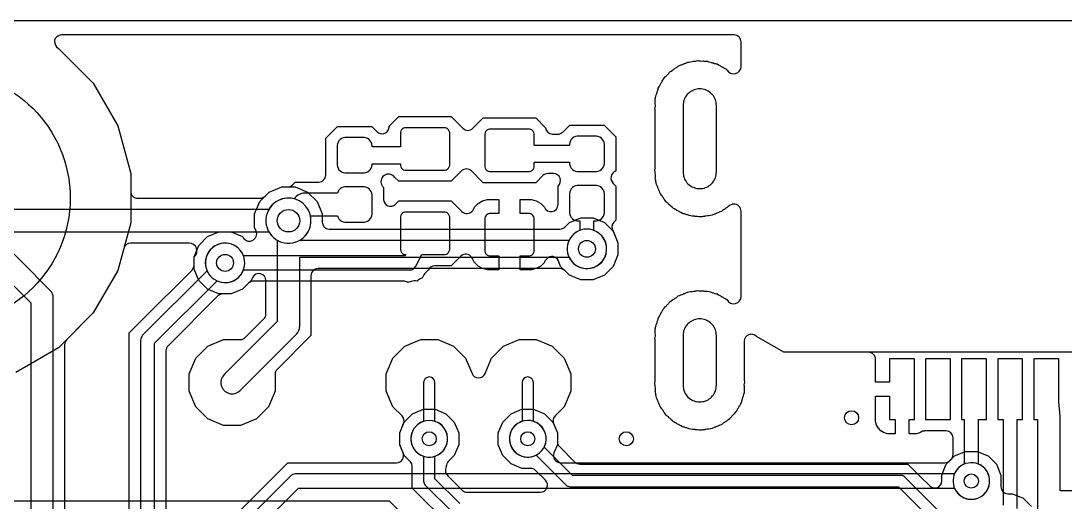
# Model space of a CAD drawing. Header units: millimetres. Extents: x -12.6 to 79.4, y -27 to 65.1.
# Drawn here: x 17.09 to 35.93, y 56.39 to 65.07 of the extents above; entities that cross this region are included whole.
import ezdxf

# ---------------------------------------------------------------- set-up
doc = ezdxf.new("R2010")
doc.units = ezdxf.units.MM

msp = doc.modelspace()

# ---------------------------------------------------------------- linework, layer by layer
at = {"layer": '16_copper'}
for points in [[(37.722, 59.093), (30.858, 59.093), (30.362, 59.379, 0.675397), (30.143, 59.292), (30.143, 58.586, 0.056554), (30.148, 58.554), (30.148, 58.551, 0.159101), (30.143, 58.462), (30.143, 58.391, 0.048975), (30.141, 58.359), (30.131, 58.331), (30.125, 58.304, 0.09374), (30.108, 58.251), (30.107, 58.249, 0.042), (30.097, 58.225), (30.096, 58.217, 0.045892), (30.09, 58.184), (30.074, 58.159), (30.062, 58.134, 0.093735), (30.034, 58.086), (30.031, 58.082, 0.037084), (30.018, 58.063), (30.015, 58.055, 0.045877), (30.001, 58.025), (29.981, 58.004), (29.963, 57.982, 0.093758), (29.925, 57.942), (29.921, 57.938, 0.037088), (29.904, 57.923), (29.899, 57.916, 0.045903), (29.88, 57.89), (29.855, 57.874), (29.833, 57.857, 0.093757), (29.787, 57.825), (29.783, 57.823, 0.037097), (29.762, 57.812), (29.756, 57.806, 0.045911), (29.731, 57.785), (29.703, 57.775), (29.678, 57.763, 0.09377), (29.626, 57.743), (29.622, 57.741, 0.037109), (29.599, 57.735), (29.592, 57.731, 0.045873), (29.563, 57.716), (29.534, 57.712), (29.506, 57.706, 0.093759), (29.451, 57.698), (29.446, 57.698, 0.037092), (29.423, 57.696), (29.415, 57.694, 0.045862), (29.383, 57.686), (29.354, 57.689), (29.326, 57.689, 0.093741), (29.271, 57.693), (29.266, 57.694, 0.037088), (29.243, 57.698), (29.235, 57.698, 0.045898), (29.202, 57.697), (29.174, 57.706), (29.147, 57.712, 0.09374), (29.094, 57.729), (29.089, 57.731, 0.037083), (29.068, 57.74), (29.06, 57.741, 0.0459), (29.027, 57.747), (29.002, 57.763), (28.977, 57.775, 0.093731), (28.929, 57.803), (28.925, 57.806, 0.037084), (28.906, 57.819), (28.898, 57.822, 0.045877), (28.868, 57.836), (28.847, 57.856), (28.825, 57.874, 0.093758), (28.785, 57.912), (28.781, 57.916, 0.037088), (28.766, 57.933), (28.759, 57.938, 0.045903), (28.733, 57.957), (28.717, 57.982), (28.7, 58.004, 0.093757), (28.668, 58.05), (28.666, 58.054, 0.037097), (28.655, 58.075), (28.649, 58.081, 0.045911), (28.628, 58.106), (28.618, 58.134), (28.606, 58.159, 0.093769), (28.586, 58.211), (28.584, 58.216, 0.048553), (28.575, 58.244), (28.573, 58.247, 0.042837), (28.559, 58.274), (28.555, 58.303), (28.549, 58.331, 0.067964), (28.539, 58.37), (28.538, 58.382, 0.168009), (28.536, 58.476), (28.529, 58.54, 0.092232), (28.537, 58.586), (28.537, 59.308, 0.056554), (28.532, 59.34), (28.532, 59.343, 0.159101), (28.537, 59.432), (28.537, 59.503, 0.048975), (28.539, 59.535), (28.549, 59.563), (28.555, 59.59, 0.093728), (28.572, 59.643), (28.574, 59.648, 0.037085), (28.583, 59.669), (28.584, 59.677, 0.045882), (28.59, 59.71), (28.606, 59.735), (28.618, 59.76, 0.093735), (28.646, 59.808), (28.649, 59.812, 0.037084), (28.662, 59.831), (28.665, 59.839, 0.045877), (28.679, 59.869), (28.699, 59.89), (28.717, 59.912, 0.093758), (28.755, 59.952), (28.759, 59.956, 0.037088), (28.776, 59.971), (28.781, 59.978, 0.045904), (28.8, 60.004), (28.825, 60.02), (28.847, 60.037, 0.093763), (28.893, 60.069), (28.897, 60.071, 0.037097), (28.918, 60.082), (28.924, 60.088, 0.045899), (28.949, 60.109), (28.977, 60.119), (29.002, 60.131, 0.093777), (29.054, 60.151), (29.058, 60.153, 0.037109), (29.081, 60.159), (29.088, 60.163, 0.045873), (29.117, 60.178), (29.146, 60.182), (29.174, 60.188, 0.093759), (29.229, 60.196), (29.234, 60.196, 0.037092), (29.257, 60.198), (29.265, 60.2, 0.045862), (29.297, 60.208), (29.326, 60.205), (29.354, 60.205, 0.093743), (29.409, 60.201), (29.414, 60.2, 0.037088), (29.437, 60.196), (29.445, 60.196, 0.045898), (29.478, 60.197), (29.506, 60.188), (29.533, 60.182, 0.093728), (29.586, 60.165), (29.591, 60.163, 0.037085), (29.612, 60.154), (29.62, 60.153, 0.045882), (29.653, 60.147), (29.678, 60.131), (29.703, 60.119, 0.093735), (29.751, 60.091), (29.755, 60.088, 0.037084), (29.774, 60.075), (29.782, 60.072, 0.045877), (29.812, 60.058), (29.833, 60.038, 0.782146), (30.086, 60.104), (30.086, 61.64, 0.423839), (29.955, 61.766), (29.948, 61.766, 0.101797), (29.891, 61.747), (29.855, 61.724), (29.833, 61.707, 0.093752), (29.787, 61.675), (29.783, 61.673, 0.037097), (29.762, 61.662), (29.756, 61.656, 0.045911), (29.731, 61.635), (29.703, 61.625), (29.678, 61.613, 0.09377), (29.626, 61.593), (29.622, 61.591, 0.037109), (29.599, 61.585), (29.592, 61.581, 0.045873), (29.563, 61.566), (29.534, 61.562), (29.506, 61.556, 0.093764), (29.451, 61.548), (29.446, 61.548, 0.037092), (29.423, 61.546), (29.415, 61.544, 0.045869), (29.383, 61.536), (29.354, 61.539), (29.326, 61.539, 0.093766), (29.271, 61.543), (29.266, 61.544, 0.037073), (29.243, 61.548), (29.235, 61.548, 0.045891), (29.202, 61.547), (29.174, 61.556), (29.147, 61.562, 0.093728), (29.094, 61.579), (29.089, 61.581, 0.037085), (29.068, 61.59), (29.06, 61.591, 0.045882), (29.027, 61.597), (29.002, 61.613), (28.977, 61.625, 0.093735), (28.929, 61.653), (28.925, 61.656, 0.037084), (28.906, 61.669), (28.898, 61.672, 0.045877), (28.868, 61.686), (28.847, 61.706), (28.825, 61.724, 0.093758), (28.785, 61.762), (28.781, 61.766, 0.037088), (28.766, 61.783), (28.759, 61.788, 0.045904), (28.733, 61.807), (28.717, 61.832), (28.7, 61.854, 0.093763), (28.668, 61.9), (28.666, 61.904, 0.037097), (28.655, 61.925), (28.649, 61.931, 0.045899), (28.628, 61.956), (28.618, 61.984), (28.606, 62.009, 0.093777), (28.586, 62.061), (28.584, 62.065, 0.037109), (28.578, 62.088), (28.574, 62.095, 0.045873), (28.559, 62.124), (28.555, 62.153), (28.549, 62.181, 0.067958), (28.539, 62.22), (28.538, 62.232, 0.168009), (28.536, 62.326), (28.529, 62.39, 0.092232), (28.537, 62.436), (28.537, 63.458, 0.056554), (28.532, 63.49), (28.532, 63.493, 0.159101), (28.537, 63.582), (28.537, 63.653, 0.048975), (28.539, 63.685), (28.549, 63.713), (28.555, 63.74, 0.093728), (28.572, 63.793), (28.574, 63.798, 0.037085), (28.583, 63.819), (28.584, 63.827, 0.045882), (28.59, 63.86), (28.606, 63.885), (28.618, 63.91, 0.093735), (28.646, 63.958), (28.649, 63.962, 0.037084), (28.662, 63.981), (28.665, 63.989, 0.045877), (28.679, 64.019), (28.699, 64.04), (28.717, 64.062, 0.093758), (28.755, 64.102), (28.759, 64.106, 0.037088), (28.776, 64.121), (28.781, 64.128, 0.045904), (28.8, 64.154), (28.825, 64.17), (28.847, 64.187, 0.093763), (28.893, 64.219), (28.897, 64.221, 0.037097), (28.918, 64.232), (28.924, 64.238, 0.045899), (28.949, 64.259), (28.977, 64.269), (29.002, 64.281, 0.093777), (29.054, 64.301), (29.058, 64.303, 0.037109), (29.081, 64.309), (29.088, 64.313, 0.045873), (29.117, 64.328), (29.146, 64.332), (29.174, 64.338, 0.093759), (29.229, 64.346), (29.234, 64.346, 0.037092), (29.257, 64.348), (29.265, 64.35, 0.045862), (29.297, 64.358), (29.326, 64.355), (29.354, 64.355, 0.093743), (29.409, 64.351), (29.414, 64.35, 0.037088), (29.437, 64.346), (29.445, 64.346, 0.045898), (29.478, 64.347), (29.506, 64.338), (29.533, 64.332, 0.09374), (29.586, 64.315), (29.591, 64.313, 0.037083), (29.612, 64.304), (29.62, 64.303, 0.045892), (29.653, 64.297), (29.678, 64.281), (29.703, 64.269, 0.093735), (29.751, 64.241), (29.755, 64.238, 0.037084), (29.774, 64.225), (29.782, 64.222, 0.045877), (29.812, 64.208), (29.833, 64.188, 0.782146), (30.086, 64.254), (30.086, 64.694, 0.414214), (29.959, 64.821), (17.827, 64.821, 0.158546), (17.742, 64.787), (17.735, 64.782, 0.131628), (17.703, 64.724), (17.702, 64.715, 0.294261), (17.771, 64.579), (18.4, 63.95), (18.845, 63.18), (19.075, 62.321), (19.075, 62.001, 0.414214), (19.202, 61.874), (21.412, 61.874, 0.198917), (21.502, 61.912), (21.575, 61.985), (21.799, 62.078), (22.041, 62.078), (22.266, 61.985), (22.437, 61.813), (22.53, 61.589), (22.53, 61.443, 0.414214), (22.657, 61.316), (26.818, 61.316, 0.198912), (26.908, 61.353), (26.988, 61.434), (27.194, 61.519), (27.416, 61.519), (27.622, 61.434), (27.779, 61.277), (27.864, 61.071), (27.864, 60.849), (27.779, 60.643), (27.622, 60.486), (27.416, 60.401), (27.194, 60.401), (26.988, 60.486), (26.908, 60.567, 0.198912), (26.818, 60.604), (22.454, 60.604, 0.414214), (22.327, 60.477), (22.327, 59.395), (21.716, 58.784, 0.198912), (21.679, 58.694), (21.679, 58.393), (21.561, 58.108), (21.343, 57.89), (21.058, 57.772), (20.75, 57.772), (20.465, 57.89), (20.247, 58.108), (20.13, 58.393), (20.13, 58.701), (20.247, 58.986), (20.465, 59.204), (20.75, 59.322), (21.052, 59.322, 0.198912), (21.141, 59.359), (21.477, 59.694, 0.198912), (21.514, 59.784), (21.514, 60.386, 0.785538), (21.274, 60.444), (21.272, 60.438, 0.090122), (21.251, 60.389), (21.094, 60.232), (20.888, 60.147), (20.738, 60.147, 0.198912), (20.648, 60.11), (19.748, 59.209, 0.198912), (19.71, 59.12), (19.71, 49.211, 0.198912)], [(17.619, 45.907, 0.198912), (17.678, 46.05), (17.678, 49.619, 0.522723), (17.678, 50.203), (17.678, 60.071, 0.198912), (17.619, 60.215), (16.569, 61.265), (21.568, 61.265, 0.131653), (21.717, 61.116), (21.717, 59.647), (20.761, 58.691, 1), (21.048, 58.403), (22.064, 59.419, 0.198912), (22.123, 59.563), (22.123, 60.808), (26.983, 60.808, 0.944056), (27.642, 61.075), (27.625, 61.118, 0.627338), (26.983, 61.112), (22.123, 61.112, 0.969956), (21.74, 61.833), (21.694, 61.807, 0.115041), (21.568, 61.671), (16.162, 61.671)], [(15.554, 61.705), (17.272, 59.987), (17.272, 50.203, 0.522723), (17.272, 49.619), (17.272, 46.134), (15.524, 44.387)], [(22.545, 45.39), (19.05, 48.885), (19.05, 59.446), (19.281, 59.676), (19.281, 59.676), (20.181, 60.577, 0.198912), (20.218, 60.667), (20.218, 60.817, 0.719264), (20.13, 61.062), (19.074, 61.062, 0.339457), (18.951, 60.967), (18.845, 60.572), (18.4, 59.802), (17.919, 59.32, 0.198912), (17.882, 59.23), (17.882, 50.347, 0.147566), (17.903, 50.278), (17.909, 50.269, 0.096784), (17.949, 50.228), (18.034, 50.022), (18.034, 49.8), (17.949, 49.594, 0.284626), (17.882, 49.475), (17.882, 45.882)], [(22.735, 45.847), (19.507, 49.075), (19.507, 59.256), (20.632, 60.381, 0.981268), (20.935, 61.026), (20.892, 61.043, 0.65459), (20.452, 60.561), (19.29, 59.399, 0.198912), (19.253, 59.309), (19.253, 49.022, 0.198912), (19.29, 48.932), (22.592, 45.63, 0.198912)], [(20.904, 56.093), (21.91, 57.099), (23.872, 57.099, 0.534518), (23.989, 57.275), (23.927, 57.425), (23.927, 57.637), (23.996, 57.805, 0.303353), (23.969, 57.943), (23.803, 58.108), (23.686, 58.393), (23.686, 58.701), (23.803, 58.986), (24.021, 59.204), (24.306, 59.322), (24.614, 59.322), (24.899, 59.204), (25.117, 58.986), (25.232, 58.708, 0.668183), (25.467, 58.708), (25.581, 58.986), (25.799, 59.204), (26.084, 59.322), (26.392, 59.322), (26.677, 59.204), (26.895, 58.986), (27.013, 58.701), (27.013, 58.393), (26.895, 58.108), (26.73, 57.943, 0.303353), (26.702, 57.805), (26.772, 57.637), (26.772, 57.425), (26.709, 57.275, 0.534518), (26.827, 57.099), (33.762, 57.099, 0.198912), (33.852, 57.136), (33.937, 57.221), (34.133, 57.302), (34.345, 57.302), (34.541, 57.221), (34.691, 57.071), (34.773, 56.875), (34.773, 56.667, 0.414214), (34.9, 56.54), (34.98, 56.54), (35.176, 56.459), (35.326, 56.309)], [(21.361, 55.904), (22.1, 56.642), (33.934, 56.642, 0.966785), (34.553, 56.875), (34.536, 56.915, 0.644026), (33.934, 56.896), (22.047, 56.896, 0.198912), (21.957, 56.859), (21.145, 56.046, 0.198912)]]:
    msp.add_lwpolyline(points, format="xyb", dxfattribs=at)
for points in [[(24.525, 57.206, 0.773262), (24.562, 57.846), (24.562, 58.547, 1), (24.359, 58.547), (24.359, 57.846), (24.354, 57.844), (24.314, 57.828), (24.276, 57.806), (24.242, 57.78), (24.211, 57.749), (24.185, 57.715), (24.163, 57.677), (24.147, 57.637), (24.136, 57.596), (24.13, 57.553), (24.13, 57.509), (24.136, 57.466), (24.147, 57.425), (24.163, 57.385), (24.185, 57.347), (24.211, 57.313), (24.242, 57.282), (24.276, 57.256), (24.314, 57.234), (24.354, 57.218), (24.396, 57.206), (24.439, 57.201), (24.482, 57.201)], [(26.303, 57.206, 0.773262), (26.34, 57.846), (26.34, 58.547, 1), (26.137, 58.547), (26.137, 57.846), (26.132, 57.844), (26.092, 57.828), (26.054, 57.806), (26.02, 57.78), (25.989, 57.749), (25.963, 57.715), (25.941, 57.677), (25.925, 57.637), (25.914, 57.596), (25.908, 57.553), (25.908, 57.509), (25.914, 57.466), (25.925, 57.425), (25.941, 57.385), (25.963, 57.347), (25.989, 57.313), (26.02, 57.282), (26.054, 57.256), (26.092, 57.234), (26.132, 57.218), (26.174, 57.206), (26.217, 57.201), (26.26, 57.201)]]:
    msp.add_lwpolyline(points, format="xyb", close=True, dxfattribs=at)
at = {"layer": '1_copper'}
for points in [[(24.842, 55.956), (24.155, 56.643), (24.155, 57.029, 0.198912), (24.118, 57.119), (24.008, 57.229), (23.927, 57.425), (23.927, 57.637), (24.008, 57.833), (24.158, 57.983), (24.354, 58.064), (24.566, 58.064), (24.762, 57.983), (24.912, 57.833), (24.994, 57.637), (24.994, 57.425), (24.912, 57.229), (24.802, 57.119, 0.185658), (24.766, 57.035), (24.765, 57.029, 0.351805), (24.802, 56.858), (25.057, 56.603, 0.198912), (25.147, 56.566), (26.466, 56.566, 0.668179), (26.556, 56.783), (26.378, 56.96, 0.198912), (26.288, 56.998), (26.132, 56.998), (25.936, 57.079), (25.786, 57.229), (25.705, 57.425), (25.705, 57.637), (25.786, 57.833), (25.936, 57.983), (26.132, 58.064), (26.344, 58.064), (26.54, 57.983), (26.69, 57.833), (26.772, 57.637), (26.772, 57.481, 0.198912), (26.809, 57.391), (27.089, 57.111, 0.198912), (27.179, 57.074), (33.095, 57.074), (33.311, 56.858), (33.489, 56.68, 0.668179), (33.706, 56.77), (33.706, 56.875), (33.787, 57.071), (33.872, 57.156, 0.198912), (33.909, 57.246), (33.909, 57.547, 0.414214), (33.782, 57.674), (33.405, 57.674, 0.033478), (33.388, 57.672), (33.377, 57.671, 0.124039), (33.313, 57.64), (33.248, 57.623), (33.117, 57.623), (33.117, 57.877), (33.215, 57.877), (33.215, 58.977), (32.765, 58.977), (32.765, 58.554), (32.511, 58.554), (32.511, 58.966, 0.414214), (32.384, 59.093), (30.858, 59.093), (30.362, 59.379, 0.675397), (30.143, 59.292), (30.143, 58.586, 0.056554), (30.148, 58.554), (30.148, 58.551, 0.159101), (30.143, 58.462), (30.143, 58.391, 0.048975), (30.141, 58.359), (30.131, 58.331), (30.125, 58.304, 0.093728), (30.108, 58.251), (30.107, 58.249, 0.041995), (30.097, 58.225), (30.096, 58.217, 0.045882), (30.09, 58.184), (30.074, 58.159), (30.062, 58.134, 0.093735), (30.034, 58.086), (30.031, 58.082, 0.037084), (30.018, 58.063), (30.015, 58.055, 0.045877), (30.001, 58.025), (29.981, 58.004), (29.963, 57.982, 0.093758), (29.925, 57.942), (29.921, 57.938, 0.037088), (29.904, 57.923), (29.899, 57.916, 0.045904), (29.88, 57.89), (29.855, 57.874), (29.833, 57.857, 0.093763), (29.787, 57.825), (29.783, 57.823, 0.037097), (29.762, 57.812), (29.756, 57.806, 0.045899), (29.731, 57.785), (29.703, 57.775), (29.678, 57.763, 0.093777), (29.626, 57.743), (29.622, 57.741, 0.037109), (29.599, 57.735), (29.592, 57.731, 0.045873), (29.563, 57.716), (29.534, 57.712), (29.506, 57.706, 0.093759), (29.451, 57.698), (29.446, 57.698, 0.037092), (29.423, 57.696), (29.415, 57.694, 0.045862), (29.383, 57.686), (29.354, 57.689), (29.326, 57.689, 0.093743), (29.271, 57.693), (29.266, 57.694, 0.037088), (29.243, 57.698), (29.235, 57.698, 0.045898), (29.202, 57.697), (29.174, 57.706), (29.147, 57.712, 0.09374), (29.094, 57.729), (29.089, 57.731, 0.037083), (29.068, 57.74), (29.06, 57.741, 0.045892), (29.027, 57.747), (29.002, 57.763), (28.977, 57.775, 0.093735), (28.929, 57.803), (28.925, 57.806, 0.037084), (28.906, 57.819), (28.898, 57.822, 0.045877), (28.868, 57.836), (28.847, 57.856), (28.825, 57.874, 0.093758), (28.785, 57.912), (28.781, 57.916, 0.037088), (28.766, 57.933), (28.759, 57.938, 0.045904), (28.733, 57.957), (28.717, 57.982), (28.7, 58.004, 0.093763), (28.668, 58.05), (28.666, 58.054, 0.037097), (28.655, 58.075), (28.649, 58.081, 0.045899), (28.628, 58.106), (28.618, 58.134), (28.606, 58.159, 0.093777), (28.586, 58.211), (28.584, 58.215, 0.048573), (28.575, 58.244), (28.573, 58.247, 0.042827), (28.559, 58.274), (28.555, 58.303), (28.549, 58.331, 0.067958), (28.539, 58.37), (28.538, 58.382, 0.168009), (28.536, 58.476), (28.529, 58.54, 0.092232), (28.537, 58.586), (28.537, 59.308, 0.056554), (28.532, 59.34), (28.532, 59.343, 0.159101), (28.537, 59.432), (28.537, 59.503, 0.048975), (28.539, 59.535), (28.549, 59.563), (28.555, 59.59, 0.09374), (28.572, 59.643), (28.574, 59.648, 0.037083), (28.583, 59.669), (28.584, 59.677, 0.045892), (28.59, 59.71), (28.606, 59.735), (28.618, 59.76, 0.093735), (28.646, 59.808), (28.649, 59.812, 0.037084), (28.662, 59.831), (28.665, 59.839, 0.045877), (28.679, 59.869), (28.699, 59.89), (28.717, 59.912, 0.093758), (28.755, 59.952), (28.759, 59.956, 0.037088), (28.776, 59.971), (28.781, 59.978, 0.045903), (28.8, 60.004), (28.825, 60.02), (28.847, 60.037, 0.093757), (28.893, 60.069), (28.897, 60.071, 0.037097), (28.918, 60.082), (28.924, 60.088, 0.045911), (28.949, 60.109), (28.977, 60.119), (29.002, 60.131, 0.09377), (29.054, 60.151), (29.058, 60.153, 0.037109), (29.081, 60.159), (29.088, 60.163, 0.045873), (29.117, 60.178), (29.146, 60.182), (29.174, 60.188, 0.093759), (29.229, 60.196), (29.234, 60.196, 0.037092), (29.257, 60.198), (29.265, 60.2, 0.045862), (29.297, 60.208), (29.326, 60.205), (29.354, 60.205, 0.093741), (29.409, 60.201), (29.414, 60.2, 0.037088), (29.437, 60.196), (29.445, 60.196, 0.045898), (29.478, 60.197), (29.506, 60.188), (29.533, 60.182, 0.09374), (29.586, 60.165), (29.591, 60.163, 0.037083), (29.612, 60.154), (29.62, 60.153, 0.0459), (29.653, 60.147), (29.678, 60.131), (29.703, 60.119, 0.093731), (29.751, 60.091), (29.755, 60.088, 0.037084), (29.774, 60.075), (29.782, 60.072, 0.045877), (29.812, 60.058), (29.833, 60.038, 0.782146), (30.086, 60.104), (30.086, 61.64, 0.423846), (29.955, 61.766), (29.948, 61.766, 0.101797), (29.891, 61.747), (29.855, 61.724), (29.833, 61.707, 0.093758), (29.787, 61.675), (29.783, 61.673, 0.037097), (29.762, 61.662), (29.756, 61.656, 0.045899), (29.731, 61.635), (29.703, 61.625), (29.678, 61.613, 0.093777), (29.626, 61.593), (29.622, 61.591, 0.037109), (29.599, 61.585), (29.592, 61.581, 0.045873), (29.563, 61.566), (29.534, 61.562), (29.506, 61.556, 0.093759), (29.451, 61.548), (29.446, 61.548, 0.037092), (29.423, 61.546), (29.415, 61.544, 0.045862), (29.383, 61.536), (29.354, 61.539), (29.326, 61.539, 0.093741), (29.271, 61.543), (29.266, 61.544, 0.037088), (29.243, 61.548), (29.235, 61.548, 0.045898), (29.202, 61.547), (29.174, 61.556), (29.147, 61.562, 0.09374), (29.094, 61.579), (29.089, 61.581, 0.037083), (29.068, 61.59), (29.06, 61.591, 0.045892), (29.027, 61.597), (29.002, 61.613), (28.977, 61.625, 0.093735), (28.929, 61.653), (28.925, 61.656, 0.037084), (28.906, 61.669), (28.898, 61.672, 0.045877), (28.868, 61.686), (28.847, 61.706), (28.825, 61.724, 0.093758), (28.785, 61.762), (28.781, 61.766, 0.037088), (28.766, 61.783), (28.759, 61.788, 0.045904), (28.733, 61.807), (28.717, 61.832), (28.7, 61.854, 0.093763), (28.668, 61.9), (28.666, 61.904, 0.037097), (28.655, 61.925), (28.649, 61.931, 0.045911), (28.628, 61.956), (28.618, 61.984), (28.606, 62.009, 0.09377), (28.586, 62.061), (28.584, 62.065, 0.037109), (28.578, 62.088), (28.574, 62.095, 0.045877), (28.559, 62.124), (28.555, 62.153), (28.549, 62.181, 0.067958), (28.539, 62.22), (28.538, 62.232, 0.168009), (28.536, 62.326), (28.529, 62.39, 0.092232), (28.537, 62.436), (28.537, 63.458, 0.056554), (28.532, 63.49), (28.532, 63.493, 0.159101), (28.537, 63.582), (28.537, 63.653, 0.048975), (28.539, 63.685), (28.549, 63.713), (28.555, 63.74, 0.09374), (28.572, 63.793), (28.574, 63.798, 0.037083), (28.583, 63.819), (28.584, 63.827, 0.0459), (28.59, 63.86), (28.606, 63.885), (28.618, 63.91, 0.093731), (28.646, 63.958), (28.649, 63.962, 0.037084), (28.662, 63.981), (28.665, 63.989, 0.045877), (28.679, 64.019), (28.699, 64.04), (28.717, 64.062, 0.093758), (28.755, 64.102), (28.759, 64.106, 0.037088), (28.776, 64.121), (28.781, 64.128, 0.045903), (28.8, 64.154), (28.825, 64.17), (28.847, 64.187, 0.093757), (28.893, 64.219), (28.897, 64.221, 0.037097), (28.918, 64.232), (28.924, 64.238, 0.045911), (28.949, 64.259), (28.977, 64.269), (29.002, 64.281, 0.09377), (29.054, 64.301), (29.058, 64.303, 0.037109), (29.081, 64.309), (29.088, 64.313, 0.045873), (29.117, 64.328), (29.146, 64.332), (29.174, 64.338, 0.093764), (29.229, 64.346), (29.234, 64.346, 0.037092), (29.257, 64.348), (29.265, 64.35, 0.045869), (29.297, 64.358), (29.326, 64.355), (29.354, 64.355, 0.093766), (29.409, 64.351), (29.414, 64.35, 0.037073), (29.437, 64.346), (29.445, 64.346, 0.045891), (29.478, 64.347), (29.506, 64.338), (29.533, 64.332, 0.093728), (29.586, 64.315), (29.591, 64.313, 0.037085), (29.612, 64.304), (29.62, 64.303, 0.045882), (29.653, 64.297), (29.678, 64.281), (29.703, 64.269, 0.093735), (29.751, 64.241), (29.755, 64.238, 0.037084), (29.774, 64.225), (29.782, 64.222, 0.045877), (29.812, 64.208), (29.833, 64.188, 0.782153), (30.086, 64.254), (30.086, 64.694, 0.414214), (29.959, 64.821), (17.827, 64.821, 0.158546), (17.742, 64.787), (17.735, 64.782, 0.131628), (17.703, 64.724), (17.702, 64.715, 0.294261), (17.771, 64.579), (18.4, 63.95), (18.845, 63.18), (19.075, 62.321), (19.075, 61.431), (18.845, 60.572), (18.4, 59.802), (17.771, 59.173), (17.001, 58.728)], [(38.557, 56.591), (35.839, 56.591), (35.839, 57.919, 0.022677), (35.839, 57.937), (35.815, 58.197), (35.815, 58.977), (35.365, 58.977), (35.365, 57.877), (35.433, 57.877), (35.433, 55.645), (35.43, 55.644, 1), (35.589, 54.846), (35.64, 54.859, 0.50376), (35.839, 55.482), (35.839, 56.177), (35.847, 56.185), (38.473, 56.185)], [(25.01, 56.363), (24.562, 56.811), (24.562, 57.216, 0.943616), (24.396, 57.856), (24.354, 57.844, 0.722243), (24.359, 57.216), (24.359, 56.769, 0.198912), (24.388, 56.697), (24.896, 56.189, 0.198912)], [(34.692, 55.19), (33.041, 56.841, 0.198912), (32.969, 56.871), (27.042, 56.871), (26.533, 57.38, 0.94362), (25.963, 57.715), (25.941, 57.677, 0.722243), (26.389, 57.237), (26.928, 56.697, 0.198912), (27, 56.667), (32.927, 56.667), (34.519, 55.076)], [(11.973, 56.413), (23.74, 56.413), (24.464, 55.689, 0.198912)]]:
    msp.add_lwpolyline(points, format="xyb", dxfattribs=at)
for points in [[(20.666, 60.147), (20.461, 60.232), (20.303, 60.389), (20.218, 60.595), (20.218, 60.817), (20.303, 61.023), (20.461, 61.18), (20.666, 61.265), (20.888, 61.265), (21.094, 61.18, 0.998398), (21.338, 61.281), (21.311, 61.347), (21.311, 61.589), (21.403, 61.813), (21.575, 61.985), (21.799, 62.078), (21.902, 62.078, 0.198912), (21.992, 62.115), (22.044, 62.166), (22.466, 62.166, 0.414214), (22.593, 62.293), (22.593, 62.958), (22.805, 63.17), (23.423, 63.17), (23.519, 63.073, 0.579219), (23.732, 63.131), (23.733, 63.137, 0.056927), (23.736, 63.173), (23.911, 63.348), (24.857, 63.348), (25.069, 63.136, 0.414224), (25.248, 63.136), (25.435, 63.322), (26.381, 63.322), (26.557, 63.146, 0.389009), (26.683, 63.03), (26.779, 63.03, 0.198912), (26.868, 63.067), (26.996, 63.195), (27.614, 63.195), (27.826, 62.983), (27.826, 62.366, 0.56081), (27.78, 62.14), (27.826, 62.094), (27.826, 61.477), (27.792, 61.443, 0.340457), (27.776, 61.284), (27.864, 61.071), (27.864, 60.849), (27.779, 60.643), (27.622, 60.486), (27.416, 60.401), (27.194, 60.401), (26.988, 60.486), (26.831, 60.643), (26.79, 60.744, 0.545517), (26.58, 60.782), (26.563, 60.759, 0.091972), (26.537, 60.714), (26.472, 60.649), (26.392, 60.603), (26.303, 60.579), (26.099, 60.579), (26.099, 60.833), (26.27, 60.833), (26.294, 60.839), (26.316, 60.852), (26.333, 60.87), (26.346, 60.891), (26.353, 60.916), (26.353, 61.512), (26.346, 61.537), (26.333, 61.558), (26.316, 61.576), (26.294, 61.589), (26.27, 61.595), (26.099, 61.595), (26.099, 61.849), (26.303, 61.849), (26.392, 61.825), (26.472, 61.779), (26.537, 61.714, 0.835189), (26.784, 61.759), (26.784, 62.094, 0.700501), (26.702, 62.319), (26.599, 62.319, 0.198912), (26.509, 62.282), (26.381, 62.154), (25.435, 62.154), (25.223, 62.366, 0.414224), (25.043, 62.366), (24.857, 62.179), (23.911, 62.179), (23.834, 62.256, 0.964404), (23.611, 62.097), (23.615, 62.09, 0.045024), (23.635, 62.069), (23.635, 61.854, 0.668185), (23.852, 61.764), (23.911, 61.824), (24.857, 61.824), (25.048, 61.633, 0.475561), (25.244, 61.653), (25.245, 61.656, 0.113699), (25.279, 61.714), (25.344, 61.779), (25.424, 61.825), (25.513, 61.849), (25.717, 61.849), (25.717, 61.595), (25.546, 61.595), (25.522, 61.589), (25.5, 61.576), (25.483, 61.558), (25.47, 61.537), (25.463, 61.512), (25.463, 60.916), (25.47, 60.891), (25.483, 60.87), (25.5, 60.852), (25.522, 60.839), (25.546, 60.833), (25.717, 60.833), (25.717, 60.579), (25.513, 60.579), (25.424, 60.603), (25.344, 60.649), (25.279, 60.714), (25.229, 60.801, 0.493155), (25.029, 60.827), (24.857, 60.655), (24.562, 60.655, 0.271148), (24.447, 60.581), (24.387, 60.522, 0.075874), (24.365, 60.491), (24.334, 60.432, 0.109635), (24.282, 60.411), (24.262, 60.396, 0.00704), (24.259, 60.393), (24.241, 60.376, 0.199672), (24.136, 60.37), (24.073, 60.35, 0.169444), (23.992, 60.376), (21.29, 60.376, 0.198912), (21.2, 60.339), (21.094, 60.232), (20.888, 60.147)], [(22, 61.069, 0.421257), (22.317, 61.557), (22.802, 61.557), (22.803, 61.555), (22.815, 61.526), (22.832, 61.5), (22.854, 61.478), (22.88, 61.461), (22.909, 61.449), (22.94, 61.443), (23.288, 61.443), (23.319, 61.449), (23.348, 61.461), (23.374, 61.478), (23.396, 61.5), (23.413, 61.526), (23.425, 61.555), (23.431, 61.586), (23.431, 61.934), (23.425, 61.965), (23.413, 61.994), (23.396, 62.02), (23.374, 62.042), (23.348, 62.06), (23.319, 62.072), (23.288, 62.078), (22.94, 62.078), (22.909, 62.072), (22.88, 62.06), (22.854, 62.042), (22.832, 62.02), (22.815, 61.994), (22.803, 61.965), (22.802, 61.963), (22.212, 61.963, 0.276128), (22.025, 61.861), (22, 61.867), (21.947, 61.874), (21.894, 61.874), (21.841, 61.867), (21.789, 61.854), (21.74, 61.833), (21.694, 61.807), (21.652, 61.774), (21.614, 61.737), (21.582, 61.694), (21.555, 61.648), (21.535, 61.599), (21.521, 61.547), (21.514, 61.495), (21.514, 61.441), (21.521, 61.389), (21.535, 61.337), (21.555, 61.288), (21.582, 61.242), (21.614, 61.199), (21.652, 61.162), (21.694, 61.129), (21.74, 61.103), (21.789, 61.082), (21.841, 61.069), (21.894, 61.062), (21.947, 61.062)], [(27.375, 60.61, 0.752417), (27.432, 61.292), (27.432, 61.468), (27.479, 61.468), (27.51, 61.474), (27.539, 61.486), (27.565, 61.503), (27.587, 61.526), (27.604, 61.552), (27.616, 61.58), (27.623, 61.611), (27.623, 61.96), (27.616, 61.991), (27.604, 62.019), (27.587, 62.045), (27.565, 62.068), (27.539, 62.085), (27.51, 62.097), (27.479, 62.103), (27.131, 62.103), (27.1, 62.097), (27.071, 62.085), (27.045, 62.068), (27.023, 62.045), (27.006, 62.019), (26.994, 61.991), (26.988, 61.96), (26.988, 61.611), (26.994, 61.58), (27.006, 61.552), (27.023, 61.526), (27.045, 61.503), (27.071, 61.486), (27.1, 61.474), (27.131, 61.468), (27.178, 61.468), (27.178, 61.292), (27.147, 61.28), (27.107, 61.256), (27.07, 61.228), (27.037, 61.195), (27.009, 61.158), (26.985, 61.118), (26.968, 61.075), (26.955, 61.03), (26.949, 60.983), (26.949, 60.937), (26.955, 60.89), (26.968, 60.845), (26.985, 60.802), (27.009, 60.762), (27.037, 60.725), (27.07, 60.692), (27.107, 60.664), (27.147, 60.64), (27.19, 60.623), (27.235, 60.61), (27.282, 60.604), (27.328, 60.604)], [(20.847, 60.356, 0.257844), (21.109, 60.579), (24.105, 60.579, 0.27899), (24.217, 60.647), (24.328, 60.858), (24.746, 60.858), (24.77, 60.865), (24.792, 60.877), (24.809, 60.895), (24.822, 60.917), (24.829, 60.941), (24.829, 61.538), (24.822, 61.562), (24.809, 61.584), (24.792, 61.601), (24.77, 61.614), (24.746, 61.62), (24.022, 61.62), (23.998, 61.614), (23.976, 61.601), (23.959, 61.584), (23.946, 61.562), (23.94, 61.538), (23.94, 60.941), (23.946, 60.917), (23.959, 60.895), (23.976, 60.877), (23.998, 60.865), (24.022, 60.858), (24.041, 60.858), (24.028, 60.833), (21.109, 60.833), (21.097, 60.864), (21.074, 60.904), (21.045, 60.941), (21.012, 60.974), (20.975, 61.002), (20.935, 61.026), (20.892, 61.043), (20.847, 61.056), (20.801, 61.062), (20.754, 61.062), (20.708, 61.056), (20.663, 61.043), (20.62, 61.026), (20.579, 61.002), (20.542, 60.974), (20.509, 60.941), (20.481, 60.904), (20.458, 60.864), (20.44, 60.821), (20.428, 60.776), (20.422, 60.729), (20.422, 60.683), (20.428, 60.636), (20.44, 60.591), (20.458, 60.548), (20.481, 60.508), (20.509, 60.471), (20.542, 60.438), (20.579, 60.41), (20.62, 60.386), (20.663, 60.369), (20.708, 60.356), (20.754, 60.35), (20.801, 60.35)], [(34.304, 56.444, 0.740841), (34.366, 57.074), (34.366, 57.877), (34.515, 57.877), (34.515, 58.977), (34.065, 58.977), (34.065, 57.877), (34.112, 57.877), (34.112, 57.074), (34.093, 57.066), (34.055, 57.044), (34.021, 57.018), (33.99, 56.987), (33.964, 56.953), (33.942, 56.915), (33.926, 56.875), (33.915, 56.834), (33.909, 56.791), (33.909, 56.747), (33.915, 56.704), (33.926, 56.663), (33.942, 56.623), (33.964, 56.585), (33.99, 56.551), (34.021, 56.52), (34.055, 56.494), (34.093, 56.472), (34.133, 56.456), (34.175, 56.444), (34.218, 56.439), (34.261, 56.439)]]:
    msp.add_lwpolyline(points, format="xyb", close=True, dxfattribs=at)
for points in [[(23.319, 62.338), (23.348, 62.35), (23.374, 62.367), (23.396, 62.389), (23.413, 62.415), (23.425, 62.444), (23.431, 62.475), (23.431, 62.497), (23.94, 62.497), (23.94, 62.465), (23.946, 62.441), (23.959, 62.419), (23.976, 62.401), (23.998, 62.389), (24.022, 62.382), (24.746, 62.382), (24.77, 62.389), (24.792, 62.401), (24.809, 62.419), (24.822, 62.441), (24.829, 62.465), (24.829, 63.062), (24.822, 63.086), (24.809, 63.108), (24.792, 63.125), (24.77, 63.138), (24.746, 63.144), (24.022, 63.144), (23.998, 63.138), (23.976, 63.125), (23.959, 63.108), (23.946, 63.086), (23.94, 63.062), (23.94, 62.802), (23.431, 62.802), (23.431, 62.823), (23.425, 62.854), (23.413, 62.883), (23.396, 62.909), (23.374, 62.931), (23.348, 62.949), (23.319, 62.961), (23.288, 62.967), (22.94, 62.967), (22.909, 62.961), (22.88, 62.949), (22.854, 62.931), (22.832, 62.909), (22.815, 62.883), (22.803, 62.854), (22.797, 62.823), (22.797, 62.475), (22.803, 62.444), (22.815, 62.415), (22.832, 62.389), (22.854, 62.367), (22.88, 62.35), (22.909, 62.338), (22.94, 62.332), (23.288, 62.332)], [(26.294, 62.363), (26.316, 62.376), (26.333, 62.394), (26.346, 62.415), (26.353, 62.44), (26.353, 62.522), (26.988, 62.522), (26.988, 62.5), (26.994, 62.469), (27.006, 62.441), (27.023, 62.415), (27.045, 62.392), (27.071, 62.375), (27.1, 62.363), (27.131, 62.357), (27.479, 62.357), (27.51, 62.363), (27.539, 62.375), (27.565, 62.392), (27.587, 62.415), (27.604, 62.441), (27.616, 62.469), (27.623, 62.5), (27.623, 62.849), (27.616, 62.88), (27.604, 62.908), (27.587, 62.934), (27.565, 62.957), (27.539, 62.974), (27.51, 62.986), (27.479, 62.992), (27.131, 62.992), (27.1, 62.986), (27.071, 62.974), (27.045, 62.957), (27.023, 62.934), (27.006, 62.908), (26.994, 62.88), (26.988, 62.849), (26.988, 62.827), (26.353, 62.827), (26.353, 63.036), (26.346, 63.061), (26.333, 63.082), (26.316, 63.1), (26.294, 63.113), (26.27, 63.119), (25.546, 63.119), (25.522, 63.113), (25.5, 63.1), (25.483, 63.082), (25.47, 63.061), (25.463, 63.036), (25.463, 62.44), (25.47, 62.415), (25.483, 62.394), (25.5, 62.376), (25.522, 62.363), (25.546, 62.357), (26.27, 62.357)], [(33.865, 58.977), (33.415, 58.977), (33.415, 57.877), (33.865, 57.877)], [(32.732, 57.623), (32.667, 57.64), (32.609, 57.674), (32.562, 57.721), (32.528, 57.779), (32.511, 57.844), (32.511, 58.3), (32.765, 58.3), (32.765, 57.877), (32.863, 57.877), (32.863, 57.623)]]:
    msp.add_lwpolyline(points, close=True, dxfattribs=at)
msp.add_lwpolyline([(35.067, 56.275), (35.067, 57.877), (35.165, 57.877), (35.165, 58.977), (34.715, 58.977), (34.715, 57.877), (34.813, 57.877), (34.813, 56.332)], dxfattribs=at)
at = {"layer": 'drills_PTH'}
msp.add_circle((15.697, 61.876), 2.286, dxfattribs=at)
at = {"layer": 'drills_via_1_16'}
for centre, radius in [((21.92, 61.468), 0.203), ((27.305, 60.96), 0.152), ((20.777, 60.706), 0.152), ((32.08, 57.912), 0.127), ((24.46, 57.531), 0.127), ((26.238, 57.531), 0.127), ((28.016, 57.531), 0.127), ((34.239, 56.769), 0.127)]:
    msp.add_circle(centre, radius, dxfattribs=at)
at = {"layer": 'holes'}
for points in [[(29.04, 62.347), (29.041, 62.321), (29.045, 62.295), (29.05, 62.269), (29.058, 62.244), (29.068, 62.22), (29.08, 62.197), (29.094, 62.175), (29.11, 62.154), (29.128, 62.135), (29.147, 62.117), (29.168, 62.101), (29.19, 62.087), (29.213, 62.075), (29.237, 62.065), (29.262, 62.057), (29.288, 62.052), (29.314, 62.048), (29.34, 62.047), (29.366, 62.048), (29.392, 62.052), (29.418, 62.057), (29.443, 62.065), (29.467, 62.075), (29.49, 62.087), (29.512, 62.101), (29.533, 62.117), (29.552, 62.135), (29.57, 62.154), (29.586, 62.175), (29.6, 62.197), (29.612, 62.22), (29.622, 62.244), (29.63, 62.269), (29.635, 62.295), (29.639, 62.321), (29.64, 62.347), (29.64, 63.547), (29.639, 63.573), (29.635, 63.599), (29.63, 63.625), (29.622, 63.65), (29.612, 63.674), (29.6, 63.697), (29.586, 63.719), (29.57, 63.74), (29.552, 63.759), (29.533, 63.777), (29.512, 63.793), (29.49, 63.807), (29.467, 63.819), (29.443, 63.829), (29.418, 63.837), (29.392, 63.842), (29.366, 63.846), (29.34, 63.847), (29.314, 63.846), (29.288, 63.842), (29.262, 63.837), (29.237, 63.829), (29.213, 63.819), (29.19, 63.807), (29.168, 63.793), (29.147, 63.777), (29.128, 63.759), (29.11, 63.74), (29.094, 63.719), (29.08, 63.697), (29.068, 63.674), (29.058, 63.65), (29.05, 63.625), (29.045, 63.599), (29.041, 63.573), (29.04, 63.547), (29.04, 62.347)], [(29.04, 58.497), (29.041, 58.471), (29.045, 58.445), (29.05, 58.419), (29.058, 58.394), (29.068, 58.37), (29.08, 58.347), (29.094, 58.325), (29.11, 58.304), (29.128, 58.285), (29.147, 58.267), (29.168, 58.251), (29.19, 58.237), (29.213, 58.225), (29.237, 58.215), (29.262, 58.207), (29.288, 58.202), (29.314, 58.198), (29.34, 58.197), (29.366, 58.198), (29.392, 58.202), (29.418, 58.207), (29.443, 58.215), (29.467, 58.225), (29.49, 58.237), (29.512, 58.251), (29.533, 58.267), (29.552, 58.285), (29.57, 58.304), (29.586, 58.325), (29.6, 58.347), (29.612, 58.37), (29.622, 58.394), (29.63, 58.419), (29.635, 58.445), (29.639, 58.471), (29.64, 58.497), (29.64, 59.397), (29.639, 59.423), (29.635, 59.449), (29.63, 59.475), (29.622, 59.5), (29.612, 59.524), (29.6, 59.547), (29.586, 59.569), (29.57, 59.59), (29.552, 59.609), (29.533, 59.627), (29.512, 59.643), (29.49, 59.657), (29.467, 59.669), (29.443, 59.679), (29.418, 59.687), (29.392, 59.692), (29.366, 59.696), (29.34, 59.697), (29.314, 59.696), (29.288, 59.692), (29.262, 59.687), (29.237, 59.679), (29.213, 59.669), (29.19, 59.657), (29.168, 59.643), (29.147, 59.627), (29.128, 59.609), (29.11, 59.59), (29.094, 59.569), (29.08, 59.547), (29.068, 59.524), (29.058, 59.5), (29.05, 59.475), (29.045, 59.449), (29.041, 59.423), (29.04, 59.397), (29.04, 58.497)]]:
    msp.add_lwpolyline(points, close=True, dxfattribs=at)
at = {"layer": 'outline'}
msp.add_lwpolyline([(51.581, 65.075), (15.27, 65.075), (15.083, 65.067), (14.896, 65.042), (14.712, 65.001), (14.533, 64.945), (14.359, 64.873), (14.191, 64.786), (14.033, 64.685), (13.883, 64.57), (13.744, 64.443), (-12.016, 38.707), (-12.017, 38.706), (-12.144, 38.567), (-12.259, 38.418), (-12.36, 38.259), (-12.447, 38.092), (-12.519, 37.918), (-12.576, 37.739), (-12.616, 37.555), (-12.641, 37.368), (-12.649, 37.18), (-12.649, 0.868)], dxfattribs=at)

doc.saveas('drawing.dxf')
